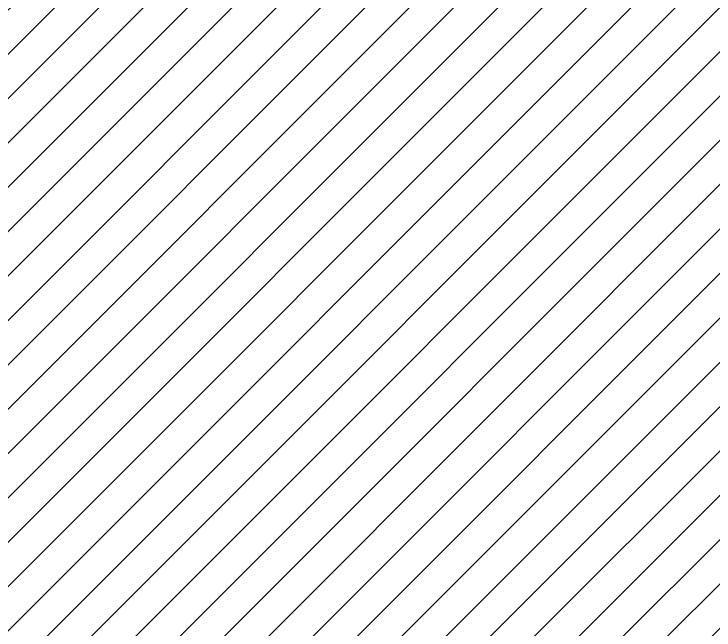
# Model space of a CAD drawing. Header units: metres. Extents: x 729569 to 733474, y 1423763 to 1426173.
# Drawn here: x 732060.401 to 732063.192, y 1425160.79 to 1425163.245 of the extents above; entities that cross this region are included whole.
import ezdxf

# ---------------------------------------------------------------- set-up
doc = ezdxf.new("R2010")
doc.units = ezdxf.units.M
doc.layers.add('GREEN_AREA', color=7, linetype='Continuous')

msp = doc.modelspace()

# ---------------------------------------------------------------- hatches: boundary and pattern name
at = {"layer": 'GREEN_AREA', "true_color": 0x96c896}
h = msp.add_hatch(dxfattribs=at)
h.set_pattern_fill('SOLID')
h.paths.add_polyline_path([(732093.7574, 1425146.0559), (732094.0216, 1425145.4), (732094.1298, 1425145.1511), (732094.5329, 1425144.2888), (732094.5848, 1425144.1811), (732095.0757, 1425143.1931), (732095.101, 1425143.143), (732095.6288, 1425142.1099), (732095.6364, 1425142.0952), (732096.1451, 1425141.1077), (732096.5682, 1425140.2772), (732096.6824, 1425140.0423), (732096.6836, 1425139.9731), (732096.684, 1425139.7124), (732096.685, 1425139.6221), (732096.6863, 1425139.5587), (732096.6025, 1425139.1145), (732096.4531, 1425138.3403), (732096.2672, 1425137.3825), (732096.0585, 1425136.3074), (732096.0576, 1425136.3025), (732095.8396, 1425135.1735), (732095.8378, 1425135.1638), (732095.716, 1425134.5264), (732043.2134, 1425165.3111), (732042.6673, 1425166.1808), (732042.6153, 1425166.2609), (732042.0114, 1425167.158), (732041.9666, 1425167.2227), (732041.3782, 1425168.0492), (732041.339, 1425168.103), (732040.7917, 1425168.8368), (732040.7565, 1425168.883), (732040.2759, 1425169.5021), (732040.2428, 1425169.5439), (732039.8545, 1425170.0261), (732039.8191, 1425170.0692), (732039.5487, 1425170.3925), (732039.4379, 1425170.5177), (732039.0381, 1425170.9449), (732038.9085, 1425171.0751), (732038.4777, 1425171.4824), (732038.3883, 1425171.5635), (732037.9836, 1425171.9163), (732037.9159, 1425171.9736), (732037.5946, 1425172.2374), (732037.5306, 1425172.2885), (732037.3499, 1425172.4288), (732037.3434, 1425172.4338), (732037.2083, 1425172.5381), (732037.0305, 1425172.6653), (732036.9054, 1425172.7481), (732036.6824, 1425172.8821), (732036.4486, 1425172.9963), (732036.2057, 1425173.0898), (732036.0549, 1425173.1405), (732035.7413, 1425173.2273), (732035.42, 1425173.2796), (732035.0951, 1425173.2968), (732034.7701, 1425173.2787), (732034.47, 1425173.2456), (732034.3137, 1425173.2242), (732033.647, 1425173.1149), (732033.6109, 1425173.1088), (732032.7024, 1425172.9485), (732032.6877, 1425172.9458), (732031.6625, 1425172.7596), (732031.6562, 1425172.7585), (732030.7851, 1425172.5984), (732029.9616, 1425173.0812), (731972.2838, 1425206.9004), (731974.8449, 1425211.2683), (731975.3778, 1425211.1676), (731976.7854, 1425211.0427), (731978.1985, 1425211.0563), (731979.6035, 1425211.2084), (731980.9867, 1425211.4974), (731982.335, 1425211.9206), (731982.49, 1425211.9866), (732093.4818, 1425146.9069), (732093.6011, 1425146.5041), (732093.7574, 1425146.0559)])

doc.saveas('drawing.dxf')
